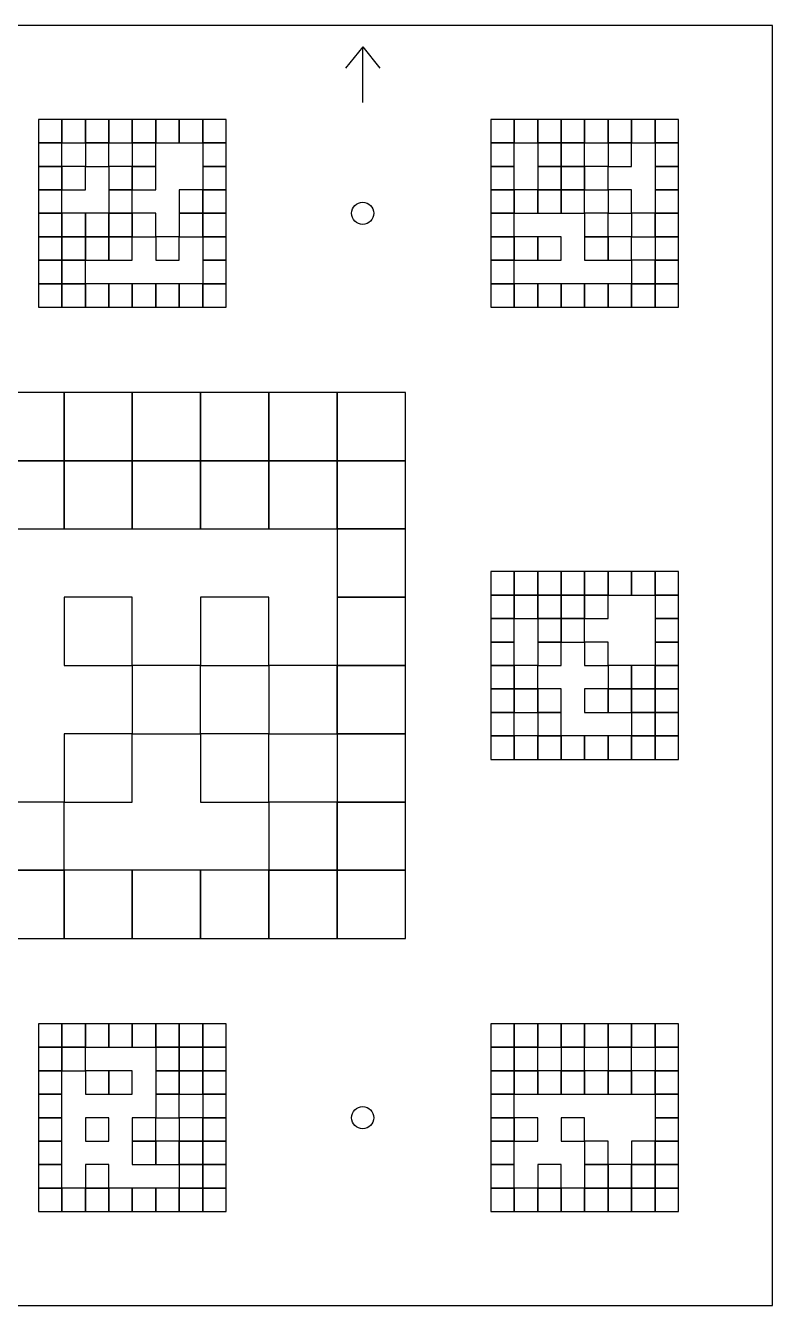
# Model space of a CAD drawing. Extents: x 0 to 1260, y 0 to 1580.
# Drawn here: x 445 to 620, y 640 to 940 of the extents above; entities that cross this region are included whole.
import ezdxf

# ---------------------------------------------------------------- set-up
doc = ezdxf.new("R2010")
doc.units = 0
for name, color, linetype in [('BLACK_POCKET', 7, 'CONTINUOUS'), ('CUT', 7, 'CONTINUOUS'), ('MOUNT_HOLE', 6, 'CONTINUOUS'), ('ORIENTATION', 7, 'CONTINUOUS')]:
    doc.layers.add(name, color=color, linetype=linetype)

msp = doc.modelspace()

# ---------------------------------------------------------------- linework, layer by layer
at = {"layer": 'BLACK_POCKET'}
for p, q in [((453.5, 918), (448, 918)), ((448, 918), (448, 912.5)), ((453.5, 912.5), (453.5, 918)), ((459, 918), (453.5, 918)), ((453.5, 918), (453.5, 912.5)), ((459, 912.5), (459, 918)), ((464.5, 918), (459, 918)), ((459, 918), (459, 912.5)), ((464.5, 912.5), (464.5, 918)), ((470, 918), (464.5, 918)), ((464.5, 918), (464.5, 912.5)), ((470, 912.5), (470, 918)), ((475.5, 918), (470, 918)), ((470, 918), (470, 912.5)), ((475.5, 912.5), (475.5, 918)), ((481, 918), (475.5, 918)), ((475.5, 918), (475.5, 912.5)), ((481, 912.5), (481, 918)), ((486.5, 918), (481, 918)), ((481, 918), (481, 912.5)), ((486.5, 912.5), (486.5, 918)), ((492, 918), (486.5, 918)), ((486.5, 918), (486.5, 912.5)), ((492, 912.5), (492, 918)), ((559.5, 918), (554, 918)), ((554, 918), (554, 912.5)), ((559.5, 912.5), (559.5, 918)), ((565, 918), (559.5, 918)), ((559.5, 918), (559.5, 912.5)), ((565, 912.5), (565, 918)), ((570.5, 918), (565, 918)), ((565, 918), (565, 912.5)), ((570.5, 912.5), (570.5, 918)), ((576, 918), (570.5, 918)), ((570.5, 918), (570.5, 912.5)), ((576, 912.5), (576, 918)), ((581.5, 918), (576, 918)), ((576, 918), (576, 912.5)), ((581.5, 912.5), (581.5, 918)), ((587, 918), (581.5, 918)), ((581.5, 918), (581.5, 912.5)), ((587, 912.5), (587, 918)), ((592.5, 918), (587, 918)), ((587, 918), (587, 912.5)), ((592.5, 912.5), (592.5, 918)), ((598, 918), (592.5, 918)), ((592.5, 918), (592.5, 912.5)), ((598, 912.5), (598, 918)), ((448, 912.5), (453.5, 912.5)), ((453.5, 912.5), (448, 912.5)), ((448, 912.5), (448, 907)), ((453.5, 912.5), (459, 912.5)), ((453.5, 907), (453.5, 912.5)), ((459, 912.5), (464.5, 912.5)), ((464.5, 912.5), (459, 912.5)), ((459, 912.5), (459, 907)), ((464.5, 912.5), (470, 912.5)), ((464.5, 907), (464.5, 912.5)), ((470, 912.5), (475.5, 912.5)), ((475.5, 912.5), (470, 912.5)), ((470, 912.5), (470, 907)), ((475.5, 912.5), (481, 912.5)), ((475.5, 907), (475.5, 912.5)), ((481, 912.5), (486.5, 912.5)), ((486.5, 912.5), (492, 912.5)), ((492, 912.5), (486.5, 912.5)), ((486.5, 912.5), (486.5, 907)), ((492, 907), (492, 912.5)), ((554, 912.5), (559.5, 912.5)), ((559.5, 912.5), (554, 912.5)), ((554, 912.5), (554, 907)), ((559.5, 912.5), (565, 912.5)), ((559.5, 907), (559.5, 912.5)), ((565, 912.5), (570.5, 912.5)), ((570.5, 912.5), (565, 912.5)), ((565, 912.5), (565, 907)), ((570.5, 912.5), (576, 912.5)), ((570.5, 907), (570.5, 912.5)), ((576, 912.5), (570.5, 912.5)), ((570.5, 912.5), (570.5, 907)), ((576, 912.5), (581.5, 912.5)), ((576, 907), (576, 912.5)), ((581.5, 912.5), (587, 912.5)), ((587, 912.5), (581.5, 912.5)), ((581.5, 912.5), (581.5, 907)), ((587, 912.5), (592.5, 912.5)), ((587, 907), (587, 912.5)), ((592.5, 912.5), (598, 912.5)), ((598, 912.5), (592.5, 912.5)), ((592.5, 912.5), (592.5, 907)), ((598, 907), (598, 912.5)), ((448, 907), (453.5, 907)), ((453.5, 907), (448, 907)), ((448, 907), (448, 901.5)), ((453.5, 901.5), (453.5, 907)), ((459, 907), (453.5, 907)), ((453.5, 907), (453.5, 901.5)), ((459, 907), (464.5, 907)), ((459, 901.5), (459, 907)), ((470, 907), (464.5, 907)), ((464.5, 907), (464.5, 901.5)), ((470, 907), (475.5, 907)), ((470, 901.5), (470, 907)), ((475.5, 907), (470, 907)), ((470, 907), (470, 901.5)), ((475.5, 901.5), (475.5, 907)), ((486.5, 907), (492, 907)), ((492, 907), (486.5, 907)), ((486.5, 907), (486.5, 901.5)), ((492, 901.5), (492, 907)), ((554, 907), (559.5, 907)), ((559.5, 907), (554, 907)), ((554, 907), (554, 901.5)), ((559.5, 901.5), (559.5, 907)), ((565, 907), (570.5, 907)), ((570.5, 907), (565, 907)), ((565, 907), (565, 901.5)), ((570.5, 907), (576, 907)), ((570.5, 901.5), (570.5, 907)), ((576, 907), (570.5, 907)), ((570.5, 907), (570.5, 901.5)), ((576, 901.5), (576, 907)), ((581.5, 907), (576, 907)), ((576, 907), (576, 901.5)), ((581.5, 907), (587, 907)), ((581.5, 901.5), (581.5, 907)), ((592.5, 907), (598, 907)), ((598, 907), (592.5, 907)), ((592.5, 907), (592.5, 901.5)), ((598, 901.5), (598, 907)), ((448, 901.5), (453.5, 901.5)), ((453.5, 901.5), (448, 901.5)), ((448, 901.5), (448, 896)), ((453.5, 901.5), (459, 901.5)), ((453.5, 896), (453.5, 901.5)), ((464.5, 901.5), (470, 901.5)), ((470, 901.5), (464.5, 901.5)), ((464.5, 901.5), (464.5, 896)), ((470, 901.5), (475.5, 901.5)), ((470, 896), (470, 901.5)), ((486.5, 901.5), (481, 901.5)), ((481, 901.5), (481, 896)), ((486.5, 901.5), (492, 901.5)), ((486.5, 896), (486.5, 901.5)), ((492, 901.5), (486.5, 901.5)), ((486.5, 901.5), (486.5, 896)), ((492, 896), (492, 901.5)), ((554, 901.5), (559.5, 901.5)), ((559.5, 901.5), (554, 901.5)), ((554, 901.5), (554, 896)), ((559.5, 896), (559.5, 901.5)), ((565, 901.5), (559.5, 901.5)), ((559.5, 901.5), (559.5, 896)), ((565, 901.5), (570.5, 901.5)), ((565, 896), (565, 901.5)), ((570.5, 901.5), (565, 901.5)), ((565, 901.5), (565, 896)), ((570.5, 901.5), (576, 901.5)), ((570.5, 896), (570.5, 901.5)), ((576, 901.5), (570.5, 901.5)), ((570.5, 901.5), (570.5, 896)), ((576, 901.5), (581.5, 901.5)), ((576, 896), (576, 901.5)), ((587, 901.5), (581.5, 901.5)), ((581.5, 901.5), (581.5, 896)), ((587, 896), (587, 901.5)), ((592.5, 901.5), (598, 901.5)), ((598, 901.5), (592.5, 901.5)), ((592.5, 901.5), (592.5, 896)), ((598, 896), (598, 901.5)), ((448, 896), (453.5, 896)), ((453.5, 896), (448, 896)), ((448, 896), (448, 890.5)), ((453.5, 890.5), (453.5, 896)), ((459, 896), (453.5, 896)), ((453.5, 896), (453.5, 890.5)), ((459, 890.5), (459, 896)), ((464.5, 896), (459, 896)), ((459, 896), (459, 890.5)), ((464.5, 896), (470, 896)), ((464.5, 890.5), (464.5, 896)), ((470, 896), (464.5, 896)), ((464.5, 896), (464.5, 890.5)), ((470, 890.5), (470, 896)), ((475.5, 896), (470, 896)), ((470, 896), (470, 890.5)), ((475.5, 890.5), (475.5, 896)), ((481, 896), (486.5, 896)), ((486.5, 896), (481, 896)), ((481, 896), (481, 890.5)), ((486.5, 896), (492, 896)), ((486.5, 890.5), (486.5, 896)), ((492, 896), (486.5, 896)), ((486.5, 896), (486.5, 890.5)), ((492, 890.5), (492, 896)), ((554, 896), (559.5, 896)), ((559.5, 896), (554, 896)), ((554, 896), (554, 890.5)), ((559.5, 896), (565, 896)), ((559.5, 890.5), (559.5, 896)), ((565, 896), (570.5, 896)), ((570.5, 896), (576, 896)), ((581.5, 896), (576, 896)), ((576, 896), (576, 890.5)), ((581.5, 896), (587, 896)), ((581.5, 890.5), (581.5, 896)), ((592.5, 896), (587, 896)), ((587, 896), (587, 890.5)), ((592.5, 896), (598, 896)), ((592.5, 890.5), (592.5, 896)), ((598, 896), (592.5, 896)), ((592.5, 896), (592.5, 890.5)), ((598, 890.5), (598, 896)), ((448, 890.5), (453.5, 890.5)), ((453.5, 890.5), (448, 890.5)), ((448, 890.5), (448, 885)), ((453.5, 890.5), (459, 890.5)), ((453.5, 885), (453.5, 890.5)), ((459, 890.5), (453.5, 890.5)), ((453.5, 890.5), (453.5, 885)), ((459, 890.5), (464.5, 890.5)), ((459, 885), (459, 890.5)), ((464.5, 890.5), (459, 890.5)), ((459, 890.5), (459, 885)), ((464.5, 890.5), (470, 890.5)), ((464.5, 885), (464.5, 890.5)), ((470, 890.5), (464.5, 890.5)), ((464.5, 890.5), (464.5, 885)), ((470, 890.5), (475.5, 890.5)), ((470, 885), (470, 890.5)), ((481, 890.5), (475.5, 890.5)), ((475.5, 890.5), (475.5, 885)), ((481, 890.5), (486.5, 890.5)), ((481, 885), (481, 890.5)), ((486.5, 890.5), (492, 890.5)), ((492, 890.5), (486.5, 890.5)), ((486.5, 890.5), (486.5, 885)), ((492, 885), (492, 890.5)), ((554, 890.5), (559.5, 890.5)), ((559.5, 890.5), (554, 890.5)), ((554, 890.5), (554, 885)), ((559.5, 885), (559.5, 890.5)), ((565, 890.5), (559.5, 890.5)), ((559.5, 890.5), (559.5, 885)), ((565, 885), (565, 890.5)), ((570.5, 890.5), (565, 890.5)), ((565, 890.5), (565, 885)), ((570.5, 885), (570.5, 890.5)), ((576, 890.5), (581.5, 890.5)), ((581.5, 890.5), (576, 890.5)), ((576, 890.5), (576, 885)), ((581.5, 885), (581.5, 890.5)), ((587, 890.5), (581.5, 890.5)), ((581.5, 890.5), (581.5, 885)), ((587, 890.5), (592.5, 890.5)), ((587, 885), (587, 890.5)), ((592.5, 890.5), (598, 890.5)), ((598, 890.5), (592.5, 890.5)), ((592.5, 890.5), (592.5, 885)), ((598, 885), (598, 890.5)), ((448, 885), (453.5, 885)), ((453.5, 885), (448, 885)), ((448, 885), (448, 879.5)), ((453.5, 885), (459, 885)), ((453.5, 879.5), (453.5, 885)), ((459, 885), (453.5, 885)), ((453.5, 885), (453.5, 879.5)), ((459, 885), (464.5, 885)), ((459, 879.5), (459, 885)), ((464.5, 885), (470, 885)), ((475.5, 885), (481, 885)), ((486.5, 885), (492, 885)), ((492, 885), (486.5, 885)), ((486.5, 885), (486.5, 879.5)), ((492, 879.5), (492, 885)), ((554, 885), (559.5, 885)), ((559.5, 885), (554, 885)), ((554, 885), (554, 879.5)), ((559.5, 885), (565, 885)), ((559.5, 879.5), (559.5, 885)), ((565, 885), (570.5, 885)), ((576, 885), (581.5, 885)), ((581.5, 885), (587, 885)), ((592.5, 885), (587, 885)), ((587, 885), (587, 879.5)), ((592.5, 885), (598, 885)), ((592.5, 879.5), (592.5, 885)), ((598, 885), (592.5, 885)), ((592.5, 885), (592.5, 879.5)), ((598, 879.5), (598, 885)), ((448, 879.5), (453.5, 879.5)), ((453.5, 879.5), (448, 879.5)), ((448, 879.5), (448, 874)), ((453.5, 879.5), (459, 879.5)), ((453.5, 874), (453.5, 879.5)), ((459, 879.5), (453.5, 879.5)), ((453.5, 879.5), (453.5, 874)), ((459, 874), (459, 879.5)), ((464.5, 879.5), (459, 879.5)), ((459, 879.5), (459, 874)), ((464.5, 874), (464.5, 879.5)), ((470, 879.5), (464.5, 879.5)), ((464.5, 879.5), (464.5, 874)), ((470, 874), (470, 879.5)), ((475.5, 879.5), (470, 879.5)), ((470, 879.5), (470, 874)), ((475.5, 874), (475.5, 879.5)), ((481, 879.5), (475.5, 879.5)), ((475.5, 879.5), (475.5, 874)), ((481, 874), (481, 879.5)), ((486.5, 879.5), (481, 879.5)), ((481, 879.5), (481, 874)), ((486.5, 879.5), (492, 879.5)), ((486.5, 874), (486.5, 879.5)), ((492, 879.5), (486.5, 879.5)), ((486.5, 879.5), (486.5, 874)), ((492, 874), (492, 879.5)), ((554, 879.5), (559.5, 879.5)), ((559.5, 879.5), (554, 879.5)), ((554, 879.5), (554, 874)), ((559.5, 874), (559.5, 879.5)), ((565, 879.5), (559.5, 879.5)), ((559.5, 879.5), (559.5, 874)), ((565, 874), (565, 879.5)), ((570.5, 879.5), (565, 879.5)), ((565, 879.5), (565, 874)), ((570.5, 874), (570.5, 879.5)), ((576, 879.5), (570.5, 879.5)), ((570.5, 879.5), (570.5, 874)), ((576, 874), (576, 879.5)), ((581.5, 879.5), (576, 879.5)), ((576, 879.5), (576, 874)), ((581.5, 874), (581.5, 879.5)), ((587, 879.5), (581.5, 879.5)), ((581.5, 879.5), (581.5, 874)), ((587, 879.5), (592.5, 879.5)), ((587, 874), (587, 879.5)), ((592.5, 879.5), (587, 879.5)), ((587, 879.5), (587, 874)), ((592.5, 879.5), (598, 879.5)), ((592.5, 874), (592.5, 879.5)), ((598, 879.5), (592.5, 879.5)), ((592.5, 879.5), (592.5, 874)), ((598, 874), (598, 879.5)), ((448, 874), (453.5, 874)), ((453.5, 874), (459, 874)), ((459, 874), (464.5, 874)), ((464.5, 874), (470, 874)), ((470, 874), (475.5, 874)), ((475.5, 874), (481, 874)), ((481, 874), (486.5, 874)), ((486.5, 874), (492, 874)), ((554, 874), (559.5, 874)), ((559.5, 874), (565, 874)), ((565, 874), (570.5, 874)), ((570.5, 874), (576, 874)), ((576, 874), (581.5, 874)), ((581.5, 874), (587, 874)), ((587, 874), (592.5, 874)), ((592.5, 874), (598, 874)), ((454, 854), (438, 854)), ((454, 838), (454, 854)), ((470, 854), (454, 854)), ((454, 854), (454, 838)), ((470, 838), (470, 854)), ((486, 854), (470, 854)), ((470, 854), (470, 838)), ((486, 838), (486, 854)), ((502, 854), (486, 854)), ((486, 854), (486, 838)), ((502, 838), (502, 854)), ((518, 854), (502, 854)), ((502, 854), (502, 838)), ((518, 838), (518, 854)), ((534, 854), (518, 854)), ((518, 854), (518, 838)), ((534, 838), (534, 854)), ((438, 838), (454, 838)), ((454, 838), (438, 838)), ((454, 838), (470, 838)), ((454, 822), (454, 838)), ((470, 838), (454, 838)), ((454, 838), (454, 822)), ((470, 838), (486, 838)), ((470, 822), (470, 838)), ((486, 838), (470, 838)), ((470, 838), (470, 822)), ((486, 838), (502, 838)), ((486, 822), (486, 838)), ((502, 838), (486, 838)), ((486, 838), (486, 822)), ((502, 838), (518, 838)), ((502, 822), (502, 838)), ((518, 838), (502, 838)), ((502, 838), (502, 822)), ((518, 838), (534, 838)), ((518, 822), (518, 838)), ((534, 838), (518, 838)), ((518, 838), (518, 822)), ((534, 822), (534, 838)), ((438, 822), (454, 822)), ((454, 822), (470, 822)), ((470, 822), (486, 822)), ((486, 822), (502, 822)), ((502, 822), (518, 822)), ((518, 822), (534, 822)), ((534, 822), (518, 822)), ((518, 822), (518, 806)), ((534, 806), (534, 822)), ((559.5, 812), (554, 812)), ((554, 812), (554, 806.5)), ((559.5, 806.5), (559.5, 812)), ((565, 812), (559.5, 812)), ((559.5, 812), (559.5, 806.5)), ((565, 806.5), (565, 812)), ((570.5, 812), (565, 812)), ((565, 812), (565, 806.5)), ((570.5, 806.5), (570.5, 812)), ((576, 812), (570.5, 812)), ((570.5, 812), (570.5, 806.5)), ((576, 806.5), (576, 812)), ((581.5, 812), (576, 812)), ((576, 812), (576, 806.5)), ((581.5, 806.5), (581.5, 812)), ((587, 812), (581.5, 812)), ((581.5, 812), (581.5, 806.5)), ((587, 806.5), (587, 812)), ((592.5, 812), (587, 812)), ((587, 812), (587, 806.5)), ((592.5, 806.5), (592.5, 812)), ((598, 812), (592.5, 812)), ((592.5, 812), (592.5, 806.5)), ((598, 806.5), (598, 812)), ((470, 806), (454, 806)), ((454, 806), (454, 790)), ((470, 790), (470, 806)), ((502, 806), (486, 806)), ((486, 806), (486, 790)), ((502, 790), (502, 806)), ((518, 806), (534, 806)), ((534, 806), (518, 806)), ((518, 806), (518, 790)), ((534, 790), (534, 806)), ((554, 806.5), (559.5, 806.5)), ((559.5, 806.5), (554, 806.5)), ((554, 806.5), (554, 801)), ((559.5, 806.5), (565, 806.5)), ((559.5, 801), (559.5, 806.5)), ((565, 806.5), (559.5, 806.5)), ((559.5, 806.5), (559.5, 801)), ((565, 806.5), (570.5, 806.5)), ((565, 801), (565, 806.5)), ((570.5, 806.5), (565, 806.5)), ((565, 806.5), (565, 801)), ((570.5, 806.5), (576, 806.5)), ((570.5, 801), (570.5, 806.5)), ((576, 806.5), (570.5, 806.5)), ((570.5, 806.5), (570.5, 801)), ((576, 806.5), (581.5, 806.5)), ((576, 801), (576, 806.5)), ((581.5, 806.5), (576, 806.5)), ((576, 806.5), (576, 801)), ((581.5, 806.5), (587, 806.5)), ((581.5, 801), (581.5, 806.5)), ((587, 806.5), (592.5, 806.5)), ((592.5, 806.5), (598, 806.5)), ((598, 806.5), (592.5, 806.5)), ((592.5, 806.5), (592.5, 801)), ((598, 801), (598, 806.5)), ((554, 801), (559.5, 801)), ((559.5, 801), (554, 801)), ((554, 801), (554, 795.5)), ((559.5, 801), (565, 801)), ((559.5, 795.5), (559.5, 801)), ((565, 801), (570.5, 801)), ((570.5, 801), (565, 801)), ((565, 801), (565, 795.5)), ((570.5, 801), (576, 801)), ((570.5, 795.5), (570.5, 801)), ((576, 801), (570.5, 801)), ((570.5, 801), (570.5, 795.5)), ((576, 801), (581.5, 801)), ((576, 795.5), (576, 801)), ((592.5, 801), (598, 801)), ((598, 801), (592.5, 801)), ((592.5, 801), (592.5, 795.5)), ((598, 795.5), (598, 801)), ((554, 795.5), (559.5, 795.5)), ((559.5, 795.5), (554, 795.5)), ((554, 795.5), (554, 790)), ((559.5, 790), (559.5, 795.5)), ((565, 795.5), (570.5, 795.5)), ((570.5, 795.5), (565, 795.5)), ((565, 795.5), (565, 790)), ((570.5, 795.5), (576, 795.5)), ((570.5, 790), (570.5, 795.5)), ((581.5, 795.5), (576, 795.5)), ((576, 795.5), (576, 790)), ((581.5, 790), (581.5, 795.5)), ((592.5, 795.5), (598, 795.5)), ((598, 795.5), (592.5, 795.5)), ((592.5, 795.5), (592.5, 790)), ((598, 790), (598, 795.5)), ((454, 790), (470, 790)), ((486, 790), (470, 790)), ((470, 790), (470, 774)), ((486, 790), (502, 790)), ((486, 774), (486, 790)), ((518, 790), (502, 790)), ((502, 790), (502, 774)), ((518, 790), (534, 790)), ((518, 774), (518, 790)), ((534, 790), (518, 790)), ((518, 790), (518, 774)), ((534, 774), (534, 790)), ((554, 790), (559.5, 790)), ((559.5, 790), (554, 790)), ((554, 790), (554, 784.5)), ((559.5, 784.5), (559.5, 790)), ((565, 790), (559.5, 790)), ((559.5, 790), (559.5, 784.5)), ((565, 790), (570.5, 790)), ((565, 784.5), (565, 790)), ((576, 790), (581.5, 790)), ((587, 790), (581.5, 790)), ((581.5, 790), (581.5, 784.5)), ((587, 784.5), (587, 790)), ((592.5, 790), (587, 790)), ((587, 790), (587, 784.5)), ((592.5, 790), (598, 790)), ((592.5, 784.5), (592.5, 790)), ((598, 790), (592.5, 790)), ((592.5, 790), (592.5, 784.5)), ((598, 784.5), (598, 790)), ((554, 784.5), (559.5, 784.5)), ((559.5, 784.5), (554, 784.5)), ((554, 784.5), (554, 779)), ((559.5, 784.5), (565, 784.5)), ((559.5, 779), (559.5, 784.5)), ((565, 784.5), (559.5, 784.5)), ((559.5, 784.5), (559.5, 779)), ((565, 779), (565, 784.5)), ((570.5, 784.5), (565, 784.5)), ((565, 784.5), (565, 779)), ((570.5, 779), (570.5, 784.5)), ((581.5, 784.5), (576, 784.5)), ((576, 784.5), (576, 779)), ((581.5, 784.5), (587, 784.5)), ((581.5, 779), (581.5, 784.5)), ((587, 784.5), (581.5, 784.5)), ((581.5, 784.5), (581.5, 779)), ((587, 784.5), (592.5, 784.5)), ((587, 779), (587, 784.5)), ((592.5, 784.5), (587, 784.5)), ((587, 784.5), (587, 779)), ((592.5, 784.5), (598, 784.5)), ((592.5, 779), (592.5, 784.5)), ((598, 784.5), (592.5, 784.5)), ((592.5, 784.5), (592.5, 779)), ((598, 779), (598, 784.5)), ((554, 779), (559.5, 779)), ((559.5, 779), (554, 779)), ((554, 779), (554, 773.5)), ((559.5, 779), (565, 779)), ((559.5, 773.5), (559.5, 779)), ((565, 779), (570.5, 779)), ((570.5, 779), (565, 779)), ((565, 779), (565, 773.5)), ((570.5, 773.5), (570.5, 779)), ((576, 779), (581.5, 779)), ((581.5, 779), (587, 779)), ((587, 779), (592.5, 779)), ((592.5, 779), (587, 779)), ((587, 779), (587, 773.5)), ((592.5, 779), (598, 779)), ((592.5, 773.5), (592.5, 779)), ((598, 779), (592.5, 779)), ((592.5, 779), (592.5, 773.5)), ((598, 773.5), (598, 779)), ((470, 774), (454, 774)), ((454, 774), (454, 758)), ((470, 774), (486, 774)), ((470, 758), (470, 774)), ((502, 774), (486, 774)), ((486, 774), (486, 758)), ((502, 774), (518, 774)), ((502, 758), (502, 774)), ((518, 774), (534, 774)), ((534, 774), (518, 774)), ((518, 774), (518, 758)), ((534, 758), (534, 774)), ((554, 773.5), (559.5, 773.5)), ((559.5, 773.5), (554, 773.5)), ((554, 773.5), (554, 768)), ((559.5, 768), (559.5, 773.5)), ((565, 773.5), (559.5, 773.5)), ((559.5, 773.5), (559.5, 768)), ((565, 773.5), (570.5, 773.5)), ((565, 768), (565, 773.5)), ((570.5, 773.5), (565, 773.5)), ((565, 773.5), (565, 768)), ((570.5, 768), (570.5, 773.5)), ((576, 773.5), (570.5, 773.5)), ((570.5, 773.5), (570.5, 768)), ((576, 768), (576, 773.5)), ((581.5, 773.5), (576, 773.5)), ((576, 773.5), (576, 768)), ((581.5, 768), (581.5, 773.5)), ((587, 773.5), (581.5, 773.5)), ((581.5, 773.5), (581.5, 768)), ((587, 773.5), (592.5, 773.5)), ((587, 768), (587, 773.5)), ((592.5, 773.5), (587, 773.5)), ((587, 773.5), (587, 768)), ((592.5, 773.5), (598, 773.5)), ((592.5, 768), (592.5, 773.5)), ((598, 773.5), (592.5, 773.5)), ((592.5, 773.5), (592.5, 768)), ((598, 768), (598, 773.5)), ((554, 768), (559.5, 768)), ((559.5, 768), (565, 768)), ((565, 768), (570.5, 768)), ((570.5, 768), (576, 768)), ((576, 768), (581.5, 768)), ((581.5, 768), (587, 768)), ((587, 768), (592.5, 768)), ((592.5, 768), (598, 768)), ((454, 758), (438, 758)), ((454, 758), (470, 758)), ((454, 742), (454, 758)), ((486, 758), (502, 758)), ((518, 758), (502, 758)), ((502, 758), (502, 742)), ((518, 758), (534, 758)), ((518, 742), (518, 758)), ((534, 758), (518, 758)), ((518, 758), (518, 742)), ((534, 742), (534, 758)), ((438, 742), (454, 742)), ((454, 742), (438, 742)), ((454, 726), (454, 742)), ((470, 742), (454, 742)), ((454, 742), (454, 726)), ((470, 726), (470, 742)), ((486, 742), (470, 742)), ((470, 742), (470, 726)), ((486, 726), (486, 742)), ((502, 742), (486, 742)), ((486, 742), (486, 726)), ((502, 742), (518, 742)), ((502, 726), (502, 742)), ((518, 742), (502, 742)), ((502, 742), (502, 726)), ((518, 742), (534, 742)), ((518, 726), (518, 742)), ((534, 742), (518, 742)), ((518, 742), (518, 726)), ((534, 726), (534, 742)), ((438, 726), (454, 726)), ((454, 726), (470, 726)), ((470, 726), (486, 726)), ((486, 726), (502, 726)), ((502, 726), (518, 726)), ((518, 726), (534, 726)), ((453.5, 706), (448, 706)), ((448, 706), (448, 700.5)), ((453.5, 700.5), (453.5, 706)), ((459, 706), (453.5, 706)), ((453.5, 706), (453.5, 700.5)), ((459, 700.5), (459, 706)), ((464.5, 706), (459, 706)), ((459, 706), (459, 700.5)), ((464.5, 700.5), (464.5, 706)), ((470, 706), (464.5, 706)), ((464.5, 706), (464.5, 700.5)), ((470, 700.5), (470, 706)), ((475.5, 706), (470, 706)), ((470, 706), (470, 700.5)), ((475.5, 700.5), (475.5, 706)), ((481, 706), (475.5, 706)), ((475.5, 706), (475.5, 700.5)), ((481, 700.5), (481, 706)), ((486.5, 706), (481, 706)), ((481, 706), (481, 700.5)), ((486.5, 700.5), (486.5, 706)), ((492, 706), (486.5, 706)), ((486.5, 706), (486.5, 700.5)), ((492, 700.5), (492, 706)), ((559.5, 706), (554, 706)), ((554, 706), (554, 700.5)), ((559.5, 700.5), (559.5, 706)), ((565, 706), (559.5, 706)), ((559.5, 706), (559.5, 700.5)), ((565, 700.5), (565, 706)), ((570.5, 706), (565, 706)), ((565, 706), (565, 700.5)), ((570.5, 700.5), (570.5, 706)), ((576, 706), (570.5, 706)), ((570.5, 706), (570.5, 700.5)), ((576, 700.5), (576, 706)), ((581.5, 706), (576, 706)), ((576, 706), (576, 700.5)), ((581.5, 700.5), (581.5, 706)), ((587, 706), (581.5, 706)), ((581.5, 706), (581.5, 700.5)), ((587, 700.5), (587, 706)), ((592.5, 706), (587, 706)), ((587, 706), (587, 700.5)), ((592.5, 700.5), (592.5, 706)), ((598, 706), (592.5, 706)), ((592.5, 706), (592.5, 700.5)), ((598, 700.5), (598, 706)), ((448, 700.5), (453.5, 700.5)), ((453.5, 700.5), (448, 700.5)), ((448, 700.5), (448, 695)), ((453.5, 700.5), (459, 700.5)), ((453.5, 695), (453.5, 700.5)), ((459, 700.5), (453.5, 700.5)), ((453.5, 700.5), (453.5, 695)), ((459, 700.5), (464.5, 700.5)), ((459, 695), (459, 700.5)), ((464.5, 700.5), (470, 700.5)), ((470, 700.5), (475.5, 700.5)), ((475.5, 700.5), (481, 700.5)), ((481, 700.5), (475.5, 700.5)), ((475.5, 700.5), (475.5, 695)), ((481, 700.5), (486.5, 700.5)), ((481, 695), (481, 700.5)), ((486.5, 700.5), (481, 700.5)), ((481, 700.5), (481, 695)), ((486.5, 700.5), (492, 700.5)), ((486.5, 695), (486.5, 700.5)), ((492, 700.5), (486.5, 700.5)), ((486.5, 700.5), (486.5, 695)), ((492, 695), (492, 700.5)), ((554, 700.5), (559.5, 700.5)), ((559.5, 700.5), (554, 700.5)), ((554, 700.5), (554, 695)), ((559.5, 700.5), (565, 700.5)), ((559.5, 695), (559.5, 700.5)), ((565, 700.5), (559.5, 700.5)), ((559.5, 700.5), (559.5, 695)), ((565, 700.5), (570.5, 700.5)), ((565, 695), (565, 700.5)), ((570.5, 700.5), (576, 700.5)), ((576, 700.5), (570.5, 700.5)), ((570.5, 700.5), (570.5, 695)), ((576, 700.5), (581.5, 700.5)), ((576, 695), (576, 700.5)), ((581.5, 700.5), (587, 700.5)), ((587, 700.5), (581.5, 700.5)), ((581.5, 700.5), (581.5, 695)), ((587, 700.5), (592.5, 700.5)), ((587, 695), (587, 700.5)), ((592.5, 700.5), (598, 700.5)), ((598, 700.5), (592.5, 700.5)), ((592.5, 700.5), (592.5, 695)), ((598, 695), (598, 700.5)), ((448, 695), (453.5, 695)), ((453.5, 695), (448, 695)), ((448, 695), (448, 689.5)), ((453.5, 695), (459, 695)), ((453.5, 689.5), (453.5, 695)), ((464.5, 695), (459, 695)), ((459, 695), (459, 689.5)), ((464.5, 689.5), (464.5, 695)), ((470, 695), (464.5, 695)), ((464.5, 695), (464.5, 689.5)), ((470, 689.5), (470, 695)), ((475.5, 695), (481, 695)), ((481, 695), (475.5, 695)), ((475.5, 695), (475.5, 689.5)), ((481, 695), (486.5, 695)), ((481, 689.5), (481, 695)), ((486.5, 695), (481, 695)), ((481, 695), (481, 689.5)), ((486.5, 695), (492, 695)), ((486.5, 689.5), (486.5, 695)), ((492, 695), (486.5, 695)), ((486.5, 695), (486.5, 689.5)), ((492, 689.5), (492, 695)), ((554, 695), (559.5, 695)), ((559.5, 695), (554, 695)), ((554, 695), (554, 689.5)), ((559.5, 695), (565, 695)), ((559.5, 689.5), (559.5, 695)), ((565, 695), (559.5, 695)), ((559.5, 695), (559.5, 689.5)), ((565, 689.5), (565, 695)), ((570.5, 695), (565, 695)), ((565, 695), (565, 689.5)), ((570.5, 695), (576, 695)), ((570.5, 689.5), (570.5, 695)), ((576, 695), (570.5, 695)), ((570.5, 695), (570.5, 689.5)), ((576, 689.5), (576, 695)), ((581.5, 695), (576, 695)), ((576, 695), (576, 689.5)), ((581.5, 695), (587, 695)), ((581.5, 689.5), (581.5, 695)), ((587, 695), (581.5, 695)), ((581.5, 695), (581.5, 689.5)), ((587, 689.5), (587, 695)), ((592.5, 695), (587, 695)), ((587, 695), (587, 689.5)), ((592.5, 695), (598, 695)), ((592.5, 689.5), (592.5, 695)), ((598, 695), (592.5, 695)), ((592.5, 695), (592.5, 689.5)), ((598, 689.5), (598, 695)), ((448, 689.5), (453.5, 689.5)), ((453.5, 689.5), (448, 689.5)), ((448, 689.5), (448, 684)), ((453.5, 684), (453.5, 689.5)), ((459, 689.5), (464.5, 689.5)), ((464.5, 689.5), (470, 689.5)), ((475.5, 689.5), (481, 689.5)), ((481, 689.5), (475.5, 689.5)), ((475.5, 689.5), (475.5, 684)), ((481, 689.5), (486.5, 689.5)), ((481, 684), (481, 689.5)), ((486.5, 689.5), (492, 689.5)), ((492, 689.5), (486.5, 689.5)), ((486.5, 689.5), (486.5, 684)), ((492, 684), (492, 689.5)), ((554, 689.5), (559.5, 689.5)), ((559.5, 689.5), (554, 689.5)), ((554, 689.5), (554, 684)), ((559.5, 689.5), (565, 689.5)), ((559.5, 684), (559.5, 689.5)), ((565, 689.5), (570.5, 689.5)), ((570.5, 689.5), (576, 689.5)), ((576, 689.5), (581.5, 689.5)), ((581.5, 689.5), (587, 689.5)), ((587, 689.5), (592.5, 689.5)), ((592.5, 689.5), (598, 689.5)), ((598, 689.5), (592.5, 689.5)), ((592.5, 689.5), (592.5, 684)), ((598, 684), (598, 689.5)), ((448, 684), (453.5, 684)), ((453.5, 684), (448, 684)), ((448, 684), (448, 678.5)), ((453.5, 678.5), (453.5, 684)), ((464.5, 684), (459, 684)), ((459, 684), (459, 678.5)), ((464.5, 678.5), (464.5, 684)), ((475.5, 684), (470, 684)), ((470, 684), (470, 678.5)), ((475.5, 684), (481, 684)), ((475.5, 678.5), (475.5, 684)), ((486.5, 684), (481, 684)), ((481, 684), (481, 678.5)), ((486.5, 684), (492, 684)), ((486.5, 678.5), (486.5, 684)), ((492, 684), (486.5, 684)), ((486.5, 684), (486.5, 678.5)), ((492, 678.5), (492, 684)), ((554, 684), (559.5, 684)), ((559.5, 684), (554, 684)), ((554, 684), (554, 678.5)), ((559.5, 678.5), (559.5, 684)), ((565, 684), (559.5, 684)), ((559.5, 684), (559.5, 678.5)), ((565, 678.5), (565, 684)), ((576, 684), (570.5, 684)), ((570.5, 684), (570.5, 678.5)), ((576, 678.5), (576, 684)), ((592.5, 684), (598, 684)), ((598, 684), (592.5, 684)), ((592.5, 684), (592.5, 678.5)), ((598, 678.5), (598, 684)), ((448, 678.5), (453.5, 678.5)), ((453.5, 678.5), (448, 678.5)), ((448, 678.5), (448, 673)), ((453.5, 673), (453.5, 678.5)), ((459, 678.5), (464.5, 678.5)), ((470, 678.5), (475.5, 678.5)), ((475.5, 678.5), (470, 678.5)), ((470, 678.5), (470, 673)), ((475.5, 673), (475.5, 678.5)), ((481, 678.5), (475.5, 678.5)), ((475.5, 678.5), (475.5, 673)), ((481, 678.5), (486.5, 678.5)), ((481, 673), (481, 678.5)), ((486.5, 678.5), (481, 678.5)), ((481, 678.5), (481, 673)), ((486.5, 678.5), (492, 678.5)), ((486.5, 673), (486.5, 678.5)), ((492, 678.5), (486.5, 678.5)), ((486.5, 678.5), (486.5, 673)), ((492, 673), (492, 678.5)), ((554, 678.5), (559.5, 678.5)), ((559.5, 678.5), (554, 678.5)), ((554, 678.5), (554, 673)), ((559.5, 678.5), (565, 678.5)), ((559.5, 673), (559.5, 678.5)), ((570.5, 678.5), (576, 678.5)), ((581.5, 678.5), (576, 678.5)), ((576, 678.5), (576, 673)), ((581.5, 673), (581.5, 678.5)), ((592.5, 678.5), (587, 678.5)), ((587, 678.5), (587, 673)), ((592.5, 678.5), (598, 678.5)), ((592.5, 673), (592.5, 678.5)), ((598, 678.5), (592.5, 678.5)), ((592.5, 678.5), (592.5, 673)), ((598, 673), (598, 678.5)), ((448, 673), (453.5, 673)), ((453.5, 673), (448, 673)), ((448, 673), (448, 667.5)), ((453.5, 667.5), (453.5, 673)), ((464.5, 673), (459, 673)), ((459, 673), (459, 667.5)), ((464.5, 667.5), (464.5, 673)), ((470, 673), (475.5, 673)), ((475.5, 673), (481, 673)), ((481, 673), (486.5, 673)), ((486.5, 673), (481, 673)), ((481, 673), (481, 667.5)), ((486.5, 673), (492, 673)), ((486.5, 667.5), (486.5, 673)), ((492, 673), (486.5, 673)), ((486.5, 673), (486.5, 667.5)), ((492, 667.5), (492, 673)), ((554, 673), (559.5, 673)), ((559.5, 673), (554, 673)), ((554, 673), (554, 667.5)), ((559.5, 667.5), (559.5, 673)), ((570.5, 673), (565, 673)), ((565, 673), (565, 667.5)), ((570.5, 667.5), (570.5, 673)), ((576, 673), (581.5, 673)), ((581.5, 673), (576, 673)), ((576, 673), (576, 667.5)), ((581.5, 667.5), (581.5, 673)), ((587, 673), (581.5, 673)), ((581.5, 673), (581.5, 667.5)), ((587, 673), (592.5, 673)), ((587, 667.5), (587, 673)), ((592.5, 673), (587, 673)), ((587, 673), (587, 667.5)), ((592.5, 673), (598, 673)), ((592.5, 667.5), (592.5, 673)), ((598, 673), (592.5, 673)), ((592.5, 673), (592.5, 667.5)), ((598, 667.5), (598, 673)), ((448, 667.5), (453.5, 667.5)), ((453.5, 667.5), (448, 667.5)), ((448, 667.5), (448, 662)), ((453.5, 662), (453.5, 667.5)), ((459, 667.5), (453.5, 667.5)), ((453.5, 667.5), (453.5, 662)), ((459, 667.5), (464.5, 667.5)), ((459, 662), (459, 667.5)), ((464.5, 667.5), (459, 667.5)), ((459, 667.5), (459, 662)), ((464.5, 662), (464.5, 667.5)), ((470, 667.5), (464.5, 667.5)), ((464.5, 667.5), (464.5, 662)), ((470, 662), (470, 667.5)), ((475.5, 667.5), (470, 667.5)), ((470, 667.5), (470, 662)), ((475.5, 662), (475.5, 667.5)), ((481, 667.5), (475.5, 667.5)), ((475.5, 667.5), (475.5, 662)), ((481, 667.5), (486.5, 667.5)), ((481, 662), (481, 667.5)), ((486.5, 667.5), (481, 667.5)), ((481, 667.5), (481, 662)), ((486.5, 667.5), (492, 667.5)), ((486.5, 662), (486.5, 667.5)), ((492, 667.5), (486.5, 667.5)), ((486.5, 667.5), (486.5, 662)), ((492, 662), (492, 667.5)), ((554, 667.5), (559.5, 667.5)), ((559.5, 667.5), (554, 667.5)), ((554, 667.5), (554, 662)), ((559.5, 662), (559.5, 667.5)), ((565, 667.5), (559.5, 667.5)), ((559.5, 667.5), (559.5, 662)), ((565, 667.5), (570.5, 667.5)), ((565, 662), (565, 667.5)), ((570.5, 667.5), (565, 667.5)), ((565, 667.5), (565, 662)), ((570.5, 662), (570.5, 667.5)), ((576, 667.5), (570.5, 667.5)), ((570.5, 667.5), (570.5, 662)), ((576, 667.5), (581.5, 667.5)), ((576, 662), (576, 667.5)), ((581.5, 667.5), (576, 667.5)), ((576, 667.5), (576, 662)), ((581.5, 667.5), (587, 667.5)), ((581.5, 662), (581.5, 667.5)), ((587, 667.5), (581.5, 667.5)), ((581.5, 667.5), (581.5, 662)), ((587, 667.5), (592.5, 667.5)), ((587, 662), (587, 667.5)), ((592.5, 667.5), (587, 667.5)), ((587, 667.5), (587, 662)), ((592.5, 667.5), (598, 667.5)), ((592.5, 662), (592.5, 667.5)), ((598, 667.5), (592.5, 667.5)), ((592.5, 667.5), (592.5, 662)), ((598, 662), (598, 667.5)), ((448, 662), (453.5, 662)), ((453.5, 662), (459, 662)), ((459, 662), (464.5, 662)), ((464.5, 662), (470, 662)), ((470, 662), (475.5, 662)), ((475.5, 662), (481, 662)), ((481, 662), (486.5, 662)), ((486.5, 662), (492, 662)), ((554, 662), (559.5, 662)), ((559.5, 662), (565, 662)), ((565, 662), (570.5, 662)), ((570.5, 662), (576, 662)), ((576, 662), (581.5, 662)), ((581.5, 662), (587, 662)), ((587, 662), (592.5, 662)), ((592.5, 662), (598, 662))]:
    msp.add_line(p, q, dxfattribs=at)
at = {"layer": 'CUT'}
for p, q in [((620, 940), (320, 940)), ((620, 640), (620, 940)), ((320, 640), (620, 640))]:
    msp.add_line(p, q, dxfattribs=at)
at = {"layer": 'MOUNT_HOLE'}
for centre in [(524, 896), (524, 684)]:
    msp.add_circle(centre, 2.6, dxfattribs=at)
at = {"layer": 'ORIENTATION'}
for p, q in [((524, 935), (520, 930)), ((524, 922), (524, 935)), ((524, 935), (528, 930))]:
    msp.add_line(p, q, dxfattribs=at)

doc.saveas('drawing.dxf')
